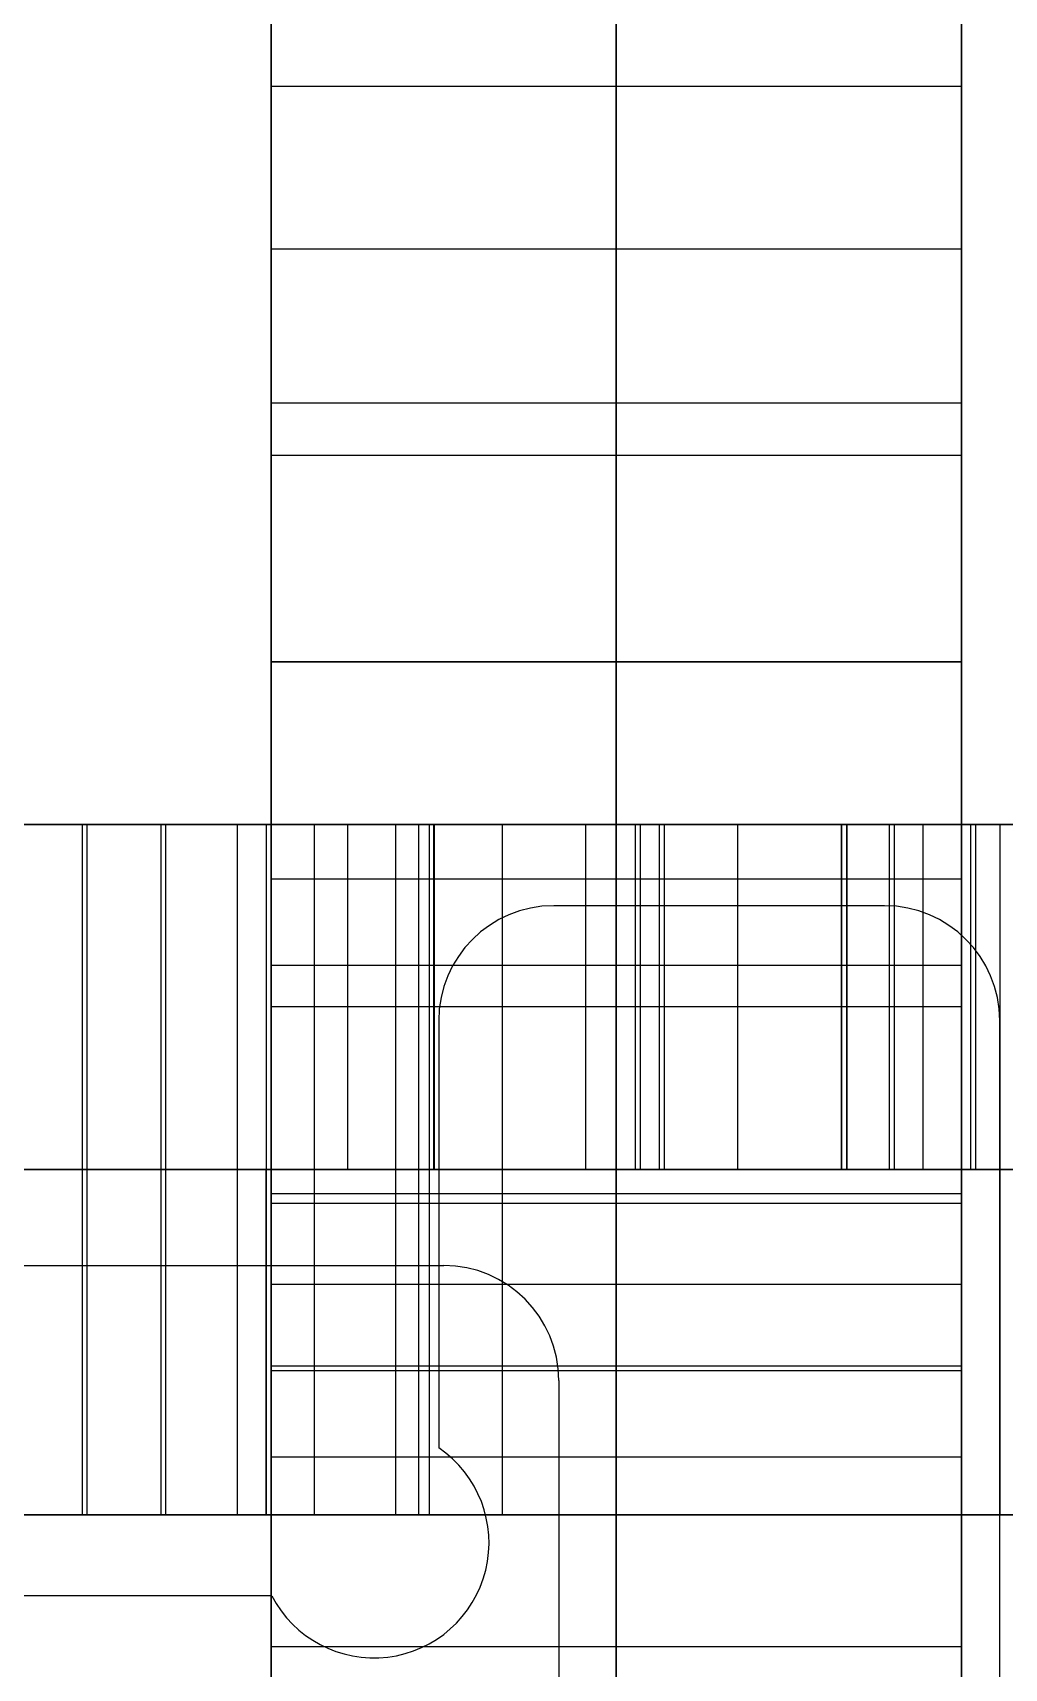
# Model space of a CAD drawing. Header units: millimetres. Extents: x -1736 to -633, y -290 to 351.
# Drawn here: x -686.95 to -661.62, y 277.99 to 320.66 of the extents above; entities that cross this region are included whole.
import ezdxf

# ---------------------------------------------------------------- set-up
doc = ezdxf.new("R2010")
doc.units = ezdxf.units.MM
doc.header["$MEASUREMENT"] = 0
doc.layers.add('The Wooden Frame', color=7, linetype='Continuous', true_color=0xd8b17e)

msp = doc.modelspace()

# ---------------------------------------------------------------- linework, layer by layer
at = {"layer": 'The Wooden Frame'}
for p, q in [((-662.736, 319.253, 168.13), (-680.736, 319.253, 168.13)), ((-662.736, 319.253, 187.374), (-680.736, 319.253, 187.374)), ((-662.736, 319.253, 388.047), (-680.736, 319.253, 388.047)), ((-662.736, 319.253, 407.291), (-680.736, 319.253, 407.291)), ((-662.736, 319.25, -34.508), (-680.736, 319.25, -34.508)), ((-662.736, 319.25, -45.273), (-680.736, 319.25, -45.273)), ((-680.736, 319.25, -45.273), (-680.736, 319.25, -34.508)), ((-662.736, 319.25, 172.372), (-680.736, 319.25, 172.372)), ((-662.736, 319.25, 183.132), (-680.736, 319.25, 183.132)), ((-680.736, 319.25, 172.372), (-680.736, 319.25, 183.132)), ((-662.736, 319.25, 392.289), (-680.736, 319.25, 392.289)), ((-662.736, 319.25, 403.049), (-680.736, 319.25, 403.049)), ((-680.736, 319.25, 392.289), (-680.736, 319.25, 403.049)), ((-662.736, 319.25, 177.752), (-680.736, 319.25, 177.752)), ((-662.736, 319.25, 397.669), (-680.736, 319.25, 397.669)), ((-671.736, 319.25, 172.372), (-671.736, 319.25, 183.132)), ((-671.736, 319.25, 392.289), (-671.736, 319.25, 403.049)), ((-662.736, 319.25, -45.273), (-662.736, 319.25, -34.508)), ((-662.736, 319.25, 172.372), (-662.736, 319.25, 183.132)), ((-662.736, 319.25, 392.289), (-662.736, 319.25, 403.049)), ((-662.736, 315.01, 168.127), (-680.736, 315.01, 168.127)), ((-680.736, 304.24, 168.127), (-680.736, 315.01, 168.127)), ((-662.736, 315.01, 187.377), (-680.736, 315.01, 187.377)), ((-680.736, 315.01, 187.377), (-680.736, 304.24, 187.377)), ((-662.736, 315.01, 388.044), (-680.736, 315.01, 388.044)), ((-680.736, 304.24, 388.044), (-680.736, 315.01, 388.044)), ((-662.736, 315.01, 407.294), (-680.736, 315.01, 407.294)), ((-680.736, 315.01, 407.294), (-680.736, 304.24, 407.294)), ((-662.736, 315.007, -30.265), (-680.736, 315.007, -30.265)), ((-680.736, 315.007, -30.265), (-680.736, 304.243, -30.265)), ((-662.736, 315.007, -49.515), (-680.736, 315.007, -49.515)), ((-680.736, 304.243, -49.515), (-680.736, 315.007, -49.515)), ((-671.736, 304.24, 168.127), (-671.736, 315.01, 168.127)), ((-671.736, 315.01, 187.377), (-671.736, 304.24, 187.377)), ((-671.736, 304.24, 388.044), (-671.736, 315.01, 388.044)), ((-671.736, 315.01, 407.294), (-671.736, 304.24, 407.294)), ((-662.736, 304.24, 168.127), (-662.736, 315.01, 168.127)), ((-662.736, 315.01, 187.377), (-662.736, 304.24, 187.377)), ((-662.736, 304.24, 388.044), (-662.736, 315.01, 388.044)), ((-662.736, 315.01, 407.294), (-662.736, 304.24, 407.294)), ((-662.736, 315.007, -30.265), (-662.736, 304.243, -30.265)), ((-662.736, 304.243, -49.515), (-662.736, 315.007, -49.515)), ((-662.736, 310.994, -9.89), (-680.736, 310.994, -9.89)), ((-680.736, 298.574, -9.89), (-680.736, 310.994, -9.89)), ((-662.736, 310.994, -69.89), (-680.736, 310.994, -69.89)), ((-680.736, 310.994, -69.89), (-680.736, 298.58, -69.89)), ((-662.736, 310.994, 425.138), (-680.736, 310.994, 425.138)), ((-680.736, 295.243, 425.138), (-680.736, 310.994, 425.138)), ((-662.736, 310.994, 365.138), (-680.736, 310.994, 365.138)), ((-680.736, 310.994, 365.138), (-680.736, 295.243, 365.138)), ((-662.736, 310.994, 209.11), (-680.736, 310.994, 209.11)), ((-680.736, 295.243, 209.11), (-680.736, 310.994, 209.11)), ((-662.736, 310.994, 149.11), (-680.736, 310.994, 149.11)), ((-680.736, 310.994, 149.11), (-680.736, 295.243, 149.11)), ((-671.736, 295.243, 425.138), (-671.736, 310.994, 425.138)), ((-671.736, 310.994, 365.138), (-671.736, 295.243, 365.138)), ((-671.736, 295.243, 209.11), (-671.736, 310.994, 209.11)), ((-671.736, 310.994, 149.11), (-671.736, 295.243, 149.11)), ((-662.736, 298.574, -9.89), (-662.736, 310.994, -9.89)), ((-662.736, 310.994, -69.89), (-662.736, 298.58, -69.89)), ((-662.736, 295.243, 425.138), (-662.736, 310.994, 425.138)), ((-662.736, 310.994, 365.138), (-662.736, 295.243, 365.138)), ((-662.736, 295.243, 209.11), (-662.736, 310.994, 209.11)), ((-662.736, 310.994, 149.11), (-662.736, 295.243, 149.11)), ((-662.736, 309.625, 168.127), (-680.736, 309.625, 168.127)), ((-662.736, 309.625, 187.377), (-680.736, 309.625, 187.377)), ((-662.736, 309.625, 388.044), (-680.736, 309.625, 388.044)), ((-662.736, 309.625, 407.294), (-680.736, 309.625, 407.294)), ((-662.736, 304.243, -30.265), (-680.736, 304.243, -30.265)), ((-662.736, 304.243, -49.515), (-680.736, 304.243, -49.515)), ((-662.736, 304.24, 168.127), (-680.736, 304.24, 168.127)), ((-662.736, 304.24, 187.377), (-680.736, 304.24, 187.377)), ((-662.736, 304.24, 388.044), (-680.736, 304.24, 388.044)), ((-662.736, 304.24, 407.294), (-680.736, 304.24, 407.294)), ((-1361.486, 300, 285.641), (-661.486, 300, 285.641)), ((-664.486, 300, 475.138), (-1358.486, 300, 475.138)), ((-992.435, 300, -208.39), (-661.736, 300, -208.39)), ((-992.435, 300, -208.39), (-661.736, 300, -208.39)), ((-648.675, 300, -474.14), (-878.027, 300, -474.14)), ((-648.675, 300, -474.14), (-878.027, 300, -474.14)), ((-636.736, 300, -758.39), (-712.681, 300, -758.39)), ((-636.736, 300, -758.39), (-712.681, 300, -758.39)), ((-693.616, 300, -207.89), (-679.616, 300, -207.89)), ((-680.866, 300, -48.89), (-687.513, 300, -48.89)), ((-685.666, 300, 108.06), (-685.666, 282, 108.06)), ((-685.539, 300, 108.089), (-685.539, 282, 108.089)), ((-683.616, 300, 103.11), (-683.616, 282, 103.11)), ((-683.488, 300, 103.141), (-683.488, 282, 103.141)), ((-681.621, 300, 423.514), (-681.621, 282, 423.514)), ((-681.62, 300, 366.761), (-681.62, 282, 366.761)), ((-681.619, 300, 207.438), (-681.619, 282, 207.438)), ((-681.618, 300, 150.685), (-681.618, 282, 150.685)), ((-680.866, 300, -13.5), (-680.866, 291, -13.5)), ((-680.866, 300, -66.278), (-680.866, 291, -66.278)), ((-680.866, 300, -13.5), (-680.866, 300, -66.278)), ((-680.866, 300, 97.548), (-680.866, 291, 97.548)), ((-680.866, 300, -207.89), (-680.866, 282, -207.89)), ((-680.866, 300, -9.265), (-680.866, 291, -9.265)), ((-680.866, 300, -39.889), (-680.866, 291, -39.889)), ((-680.866, 300, -70.515), (-680.866, 291, -70.515)), ((-680.739, 300, 421.389), (-680.739, 282, 421.389)), ((-680.739, 300, 368.886), (-680.739, 282, 368.886)), ((-680.739, 300, 421.389), (-680.739, 300, 368.886)), ((-680.739, 300, 395.137), (-680.739, 282, 395.137)), ((-680.738, 300, 425.64), (-680.738, 282, 425.64)), ((-680.738, 300, 364.637), (-680.738, 282, 364.637)), ((-680.737, 300, 205.312), (-680.737, 282, 205.312)), ((-680.737, 300, 152.809), (-680.737, 282, 152.809)), ((-680.737, 300, 205.312), (-680.737, 300, 152.809)), ((-680.737, 300, 179.061), (-680.737, 282, 179.061)), ((-662.736, 300, -34.508), (-680.736, 300, -34.508)), ((-662.736, 300, -45.273), (-680.736, 300, -45.273)), ((-680.736, 300, -34.508), (-680.736, 300, -45.273)), ((-680.736, 300, 475.138), (-680.736, 291, 475.138)), ((-680.736, 300, 97.58), (-680.736, 282, 97.58)), ((-680.736, 300, 209.563), (-680.736, 282, 209.563)), ((-680.736, 300, 148.561), (-680.736, 282, 148.561)), ((-662.736, 300, 172.372), (-680.736, 300, 172.372)), ((-680.736, 300, 183.132), (-680.736, 300, 172.372)), ((-662.736, 300, 183.132), (-680.736, 300, 183.132)), ((-662.736, 300, 392.289), (-680.736, 300, 392.289)), ((-680.736, 300, 403.049), (-680.736, 300, 392.289)), ((-662.736, 300, 403.049), (-680.736, 300, 403.049)), ((-662.736, 300, 177.752), (-680.736, 300, 177.752)), ((-662.736, 300, 397.669), (-680.736, 300, 397.669)), ((-662.736, 299.997, 168.13), (-680.736, 299.997, 168.13)), ((-662.736, 299.997, 187.374), (-680.736, 299.997, 187.374)), ((-662.736, 299.997, 388.047), (-680.736, 299.997, 388.047)), ((-662.736, 299.997, 407.291), (-680.736, 299.997, 407.291)), ((-679.616, 300, -207.89), (-679.616, 282, -207.89)), ((-678.742, 300, -71.396), (-678.742, 291, -71.396)), ((-678.741, 300, -8.383), (-678.741, 291, -8.383)), ((-677.495, 300, -207.011), (-677.495, 282, -207.011)), ((-676.895, 300, -190.169), (-676.895, 282, -190.169)), ((-676.618, 300, -70.515), (-676.618, 291, -70.515)), ((-676.618, 300, -70.515), (-665.864, 300, -70.515)), ((-664.616, 300, 96.11), (-676.616, 300, 96.11)), ((-676.616, 300, 96.11), (-676.616, 291, 96.11)), ((-676.616, 300, -204.89), (-676.616, 282, -204.89)), ((-676.616, 300, -204.89), (-676.616, 300, -194.53)), ((-676.616, 300, -194.53), (-676.616, 282, -194.53)), ((-676.616, 300, -9.265), (-676.616, 291, -9.265)), ((-665.866, 300, -9.265), (-676.616, 300, -9.265)), ((-676.616, 300, -199.71), (-676.616, 282, -199.71)), ((-676.504, 300, 425.638), (-676.504, 291, 425.638)), ((-665.725, 300, 425.638), (-676.504, 300, 425.638)), ((-676.501, 300, 364.638), (-676.501, 291, 364.638)), ((-676.501, 300, 364.638), (-665.727, 300, 364.638)), ((-676.501, 300, 209.562), (-676.501, 291, 209.562)), ((-665.722, 300, 209.562), (-676.501, 300, 209.562)), ((-676.499, 300, 148.562), (-676.499, 291, 148.562)), ((-676.499, 300, 148.562), (-665.725, 300, 148.562)), ((-676.488, 300, 96.143), (-676.488, 291, 96.143)), ((-676.488, 300, 96.143), (-664.485, 300, 96.143)), ((-674.708, 300, -758.39), (-674.708, 282, -758.39)), ((-674.708, 300, -758.39), (-674.708, 282, -758.39)), ((-672.534, 300, -189.89), (-672.534, 291, -189.89)), ((-672.534, 300, -189.89), (-664.614, 300, -189.89)), ((-672.294, 300, 96.11), (-672.294, 300, -9.265)), ((-672.294, 300, -70.515), (-672.294, 300, -189.89)), ((-671.736, 300, 183.132), (-671.736, 300, 172.372)), ((-671.736, 300, 403.049), (-671.736, 300, 392.289)), ((-671.241, 300, -9.265), (-671.241, 291, -9.265)), ((-671.241, 300, -70.515), (-671.241, 291, -70.515)), ((-671.114, 300, 364.638), (-671.114, 291, 364.638)), ((-671.114, 300, 425.638), (-671.114, 291, 425.638)), ((-671.112, 300, 148.562), (-671.112, 291, 148.562)), ((-671.112, 300, 209.562), (-671.112, 291, 209.562)), ((-670.616, 300, 96.11), (-670.616, 291, 96.11)), ((-670.487, 300, 96.143), (-670.487, 291, 96.143)), ((-668.574, 300, -189.89), (-668.574, 291, -189.89)), ((-665.866, 300, -9.265), (-665.866, 291, -9.265)), ((-665.864, 300, -70.515), (-665.864, 291, -70.515)), ((-665.727, 300, 364.638), (-665.727, 291, 364.638)), ((-665.725, 300, 425.638), (-665.725, 291, 425.638)), ((-665.725, 300, 148.562), (-665.725, 291, 148.562)), ((-665.722, 300, 209.562), (-665.722, 291, 209.562)), ((-664.616, 300, 96.11), (-664.616, 291, 96.11)), ((-664.614, 300, -189.89), (-664.614, 291, -189.89)), ((-664.486, 300, 475.138), (-664.486, 291, 475.138)), ((-664.485, 300, 96.143), (-664.485, 291, 96.143)), ((-663.741, 300, -8.383), (-663.741, 291, -8.383)), ((-663.74, 300, -71.396), (-663.74, 291, -71.396)), ((-662.736, 300, -34.508), (-662.736, 300, -45.273)), ((-662.736, 300, 183.132), (-662.736, 300, 172.372)), ((-662.736, 300, 403.049), (-662.736, 300, 392.289)), ((-662.495, 300, 95.231), (-662.495, 291, 95.231)), ((-662.364, 300, 474.26), (-662.364, 291, 474.26)), ((-661.736, 300, -208.39), (-661.736, 282, -208.39)), ((-661.736, 300, -208.39), (-661.736, 282, -208.39)), ((-662.736, 298.58, -69.89), (-680.736, 298.58, -69.89)), ((-662.736, 298.58, 425.138), (-680.736, 298.58, 425.138)), ((-662.736, 298.58, 365.138), (-680.736, 298.58, 365.138)), ((-662.736, 298.58, 209.11), (-680.736, 298.58, 209.11)), ((-662.736, 298.58, 149.11), (-680.736, 298.58, 149.11)), ((-662.736, 298.574, -9.89), (-680.736, 298.574, -9.89)), ((-664.736, 297.884, -207.89), (-673.366, 297.884, -207.89)), ((-673.366, 297.884, -207.89), (-673.366, 297.884, -189.89)), ((-664.736, 297.884, -189.89), (-673.366, 297.884, -189.89)), ((-664.736, 297.884, -207.89), (-673.366, 297.884, -207.89)), ((-673.366, 297.884, -207.89), (-673.366, 297.884, -189.89)), ((-664.736, 297.884, -189.89), (-673.366, 297.884, -189.89)), ((-664.736, 297.884, -207.89), (-664.736, 297.884, -189.89)), ((-664.736, 297.884, -207.89), (-664.736, 297.884, -189.89)), ((-662.736, 296.322, -10.521), (-680.736, 296.322, -10.521)), ((-662.736, 296.322, -69.256), (-680.736, 296.322, -69.256)), ((-662.736, 295.243, 425.138), (-680.736, 295.243, 425.138)), ((-662.736, 295.243, 365.138), (-680.736, 295.243, 365.138)), ((-662.736, 295.243, 209.11), (-680.736, 295.243, 209.11)), ((-662.736, 295.243, 149.11), (-680.736, 295.243, 149.11)), ((-676.366, 294.884, -207.89), (-676.366, 294.884, -189.89)), ((-676.366, 294.884, -207.89), (-676.366, 283.744, -207.89)), ((-676.366, 294.884, -189.89), (-676.366, 283.744, -189.89)), ((-676.366, 294.884, -207.89), (-676.366, 294.884, -189.89)), ((-676.366, 294.884, -207.89), (-676.366, 283.744, -207.89)), ((-676.366, 294.884, -189.89), (-676.366, 283.744, -189.89)), ((-661.736, 166.134, -207.89), (-661.736, 294.884, -207.89)), ((-661.736, 294.884, -207.89), (-661.736, 294.884, -189.89)), ((-661.736, 166.134, -189.89), (-661.736, 294.884, -189.89)), ((-661.736, 166.134, -207.89), (-661.736, 294.884, -207.89)), ((-661.736, 294.884, -207.89), (-661.736, 294.884, -189.89)), ((-661.736, 166.134, -189.89), (-661.736, 294.884, -189.89)), ((-1342.236, 291, 258.888), (-680.736, 291, 258.888)), ((-680.736, 291, 278.138), (-1342.236, 291, 278.138)), ((-992.435, 291, -208.39), (-661.736, 291, -208.39)), ((-992.435, 291, -208.39), (-661.736, 291, -208.39)), ((-680.736, 291, 475.138), (-974.986, 291, 475.138)), ((-636.736, 291, -758.39), (-712.681, 291, -758.39)), ((-636.736, 291, -758.39), (-712.681, 291, -758.39)), ((-693.616, 291, -207.89), (-679.616, 291, -207.89)), ((-680.866, 291, -189.89), (-680.866, 282, -189.89)), ((-680.866, 291, -189.89), (-676.616, 291, -189.89)), ((-680.866, 282, 97.548), (-680.866, 291, 97.548)), ((-680.866, 291, 97.548), (-680.866, 291, -9.265)), ((-680.866, 291, -9.265), (-680.866, 282, -9.265)), ((-680.866, 282, -70.515), (-680.866, 291, -70.515)), ((-680.866, 291, -70.515), (-680.866, 291, -189.89)), ((-680.866, 291, -13.5), (-680.866, 291, -66.278)), ((-680.866, 291, -13.5), (-680.866, 282, -13.5)), ((-680.866, 291, -66.278), (-680.866, 282, -66.278)), ((-680.866, 291, -42.426), (-680.866, 282, -42.426)), ((-680.739, 291, 421.389), (-680.739, 291, 368.886)), ((-680.737, 291, 205.312), (-680.737, 291, 152.809)), ((-662.736, 291, 93.11), (-680.736, 291, 93.11)), ((-662.736, 291, -2.313), (-680.736, 291, -2.313)), ((-680.736, 291, 93.11), (-680.736, 291, -2.313)), ((-662.736, 291, -77.47), (-680.736, 291, -77.47)), ((-662.736, 291, -186.89), (-680.736, 291, -186.89)), ((-680.736, 291, -77.47), (-680.736, 291, -186.89)), ((-680.736, 291, 258.888), (-680.736, 282, 258.888)), ((-680.736, 291, 258.888), (-680.736, 291, 209.563)), ((-680.736, 291, 278.138), (-680.736, 282, 278.138)), ((-680.736, 282, 475.138), (-680.736, 291, 475.138)), ((-664.486, 291, 475.138), (-680.736, 291, 475.138)), ((-680.736, 291, 97.58), (-680.736, 282, 97.58)), ((-680.736, 291, 475.138), (-680.736, 291, 425.642)), ((-680.736, 291, 425.642), (-680.736, 282, 425.642)), ((-680.736, 282, 364.635), (-680.736, 291, 364.635)), ((-680.736, 291, 364.635), (-680.736, 291, 278.138)), ((-680.736, 291, 209.563), (-680.736, 282, 209.563)), ((-680.736, 282, 148.561), (-680.736, 291, 148.561)), ((-680.736, 291, 148.561), (-680.736, 291, 97.58)), ((-680.736, 291, 282.641), (-661.486, 291, 282.641)), ((-662.736, 291, 472.138), (-680.736, 291, 472.138)), ((-662.736, 291, 429.381), (-680.736, 291, 429.381)), ((-680.736, 291, 472.138), (-680.736, 291, 429.381)), ((-662.736, 291, 360.896), (-680.736, 291, 360.896)), ((-662.736, 291, 213.353), (-680.736, 291, 213.353)), ((-680.736, 291, 360.896), (-680.736, 291, 278.288)), ((-662.736, 291, 144.867), (-680.736, 291, 144.867)), ((-662.736, 291, 99.11), (-680.736, 291, 99.11)), ((-680.736, 291, 144.867), (-680.736, 291, 99.11)), ((-671.736, 291, 278.288), (-680.736, 291, 278.288)), ((-680.736, 291, 258.738), (-671.736, 291, 258.738)), ((-680.736, 291, 278.288), (-680.736, 168.25, 278.288)), ((-680.736, 9, 258.738), (-680.736, 291, 258.738)), ((-680.736, 291, 258.738), (-680.736, 291, 213.353)), ((-662.736, 291, 432.718), (-680.736, 291, 432.718)), ((-662.736, 291, 425.138), (-680.736, 291, 425.138)), ((-662.736, 291, 365.138), (-680.736, 291, 365.138)), ((-662.736, 291, 357.559), (-680.736, 291, 357.559)), ((-662.736, 291, 216.689), (-680.736, 291, 216.689)), ((-662.736, 291, 209.11), (-680.736, 291, 209.11)), ((-662.736, 291, 149.11), (-680.736, 291, 149.11)), ((-662.736, 291, 141.53), (-680.736, 291, 141.53)), ((-680.736, 168.25, 285.624), (-680.736, 291, 285.624)), ((-665.864, 291, -70.515), (-676.618, 291, -70.515)), ((-664.616, 291, 96.11), (-676.616, 291, 96.11)), ((-676.616, 291, -189.89), (-676.616, 282, -189.89)), ((-676.616, 291, -9.265), (-665.866, 291, -9.265)), ((-676.616, 291, -204.89), (-676.616, 291, -194.53)), ((-676.504, 291, 425.638), (-665.725, 291, 425.638)), ((-665.727, 291, 364.638), (-676.501, 291, 364.638)), ((-676.501, 291, 209.562), (-665.722, 291, 209.562)), ((-665.725, 291, 148.562), (-676.499, 291, 148.562)), ((-676.488, 291, 96.143), (-664.485, 291, 96.143)), ((-672.534, 291, -189.89), (-664.614, 291, -189.89)), ((-671.736, 168.25, 278.288), (-671.736, 291, 278.288)), ((-671.736, 291, 278.288), (-671.736, 291, 258.738)), ((-671.736, 291, 258.738), (-671.736, 9, 258.738)), ((-671.736, 291, 472.138), (-671.736, 291, 429.381)), ((-671.736, 291, 360.896), (-671.736, 291, 278.288)), ((-671.736, 291, 258.738), (-671.736, 291, 213.353)), ((-662.736, 291, 278.138), (-671.736, 291, 278.138)), ((-662.736, 291, 258.888), (-671.736, 291, 258.888)), ((-671.736, 291, 144.867), (-671.736, 291, 99.11)), ((-671.241, 291, -70.515), (-671.241, 291, -189.89)), ((-671.241, 291, 96.11), (-671.241, 291, -9.265)), ((-662.736, 291, 93.11), (-662.736, 291, -2.313)), ((-662.736, 291, -77.47), (-662.736, 291, -186.89)), ((-662.736, 291, 472.138), (-662.736, 291, 429.381)), ((-662.736, 291, 360.896), (-662.736, 291, 213.353)), ((-662.736, 291, 144.867), (-662.736, 291, 99.11)), ((-662.736, 9, 285.624), (-662.736, 291, 285.624)), ((-662.736, 290.368, -4.566), (-680.736, 290.368, -4.566)), ((-662.736, 290.365, -75.212), (-680.736, 290.365, -75.212)), ((-662.736, 290.121, 474.26), (-680.736, 290.121, 474.26)), ((-662.736, 290.121, 96.989), (-680.736, 290.121, 96.989)), ((-1347.236, 288.5, 276.888), (-676.236, 288.5, 276.888)), ((-1347.236, 288.5, 258.888), (-676.236, 288.5, 258.888)), ((-1347.236, 288.5, 267.888), (-676.236, 288.5, 267.888)), ((-676.236, 288.5, 276.888), (-676.236, 288.5, 258.888)), ((-662.736, 288, 96.11), (-680.736, 288, 96.11)), ((-680.736, 283.5, 96.11), (-680.736, 288, 96.11)), ((-662.736, 288, -189.89), (-680.736, 288, -189.89)), ((-680.736, 288, -189.89), (-680.736, 169.588, -189.89)), ((-662.736, 288, 475.138), (-680.736, 288, 475.138)), ((-662.736, 288, 96.11), (-680.736, 288, 96.11)), ((-680.736, 288, 96.11), (-680.736, 283.5, 96.11)), ((-680.736, 168.25, 475.138), (-680.736, 288, 475.138)), ((-671.736, 12, 475.138), (-671.736, 288, 475.138)), ((-671.736, 288, 96.11), (-671.736, 283.5, 96.11)), ((-662.736, 283.5, 96.11), (-662.736, 288, 96.11)), ((-662.736, 288, -189.89), (-662.736, 169.588, -189.89)), ((-662.736, 12, 475.138), (-662.736, 288, 475.138)), ((-662.736, 288, 96.11), (-662.736, 283.5, 96.11)), ((-674.114, 287.621, 276.888), (-674.114, 287.621, 258.888)), ((-662.736, 285.87, -42.89), (-680.736, 285.87, -42.89)), ((-662.736, 285.75, 96.11), (-680.736, 285.75, 96.11)), ((-673.236, 285.5, 276.888), (-673.236, 14.5, 276.888)), ((-673.236, 285.5, 258.888), (-673.236, 14.5, 258.888)), ((-673.236, 285.5, 276.888), (-673.236, 285.5, 258.888)), ((-673.236, 285.5, 267.888), (-673.236, 14.5, 267.888)), ((-676.366, 283.744, -207.89), (-676.366, 283.744, -189.89)), ((-676.366, 283.744, -207.89), (-676.366, 283.744, -189.89)), ((-662.736, 283.5, 96.11), (-680.736, 283.5, 96.11)), ((-662.736, 283.5, 96.11), (-680.736, 283.5, 96.11)), ((-680.736, 282, 258.888), (-1342.236, 282, 258.888)), ((-1342.236, 282, 278.138), (-680.736, 282, 278.138)), ((-992.435, 282, -208.39), (-661.736, 282, -208.39)), ((-992.435, 282, -208.39), (-661.736, 282, -208.39)), ((-680.736, 282, 475.138), (-974.986, 282, 475.138)), ((-974.986, 282, 285.641), (-680.736, 282, 285.641)), ((-648.675, 282, -474.14), (-878.027, 282, -474.14)), ((-648.675, 282, -474.14), (-878.027, 282, -474.14)), ((-636.736, 282, -758.39), (-712.681, 282, -758.39)), ((-636.736, 282, -758.39), (-712.681, 282, -758.39)), ((-693.616, 282, -207.89), (-679.616, 282, -207.89)), ((-680.866, 282, -48.89), (-687.513, 282, -48.89)), ((-680.866, 282, -189.89), (-680.866, 282, -70.515)), ((-676.616, 282, -189.89), (-680.866, 282, -189.89)), ((-680.866, 282, -9.265), (-680.866, 282, 97.548)), ((-680.866, 282, -13.5), (-680.866, 282, -66.278)), ((-680.739, 282, 421.389), (-680.739, 282, 368.886)), ((-680.737, 282, 205.312), (-680.737, 282, 152.809)), ((-680.736, 282, 97.58), (-680.736, 282, 148.561)), ((-680.736, 282, 278.138), (-680.736, 282, 364.635)), ((-680.736, 282, 425.642), (-680.736, 282, 475.138)), ((-680.736, 282, 209.563), (-680.736, 282, 258.888)), ((-676.616, 282, -204.89), (-676.616, 282, -194.53)), ((-680.718, 279.884, -207.89), (-692.514, 279.884, -207.89)), ((-680.718, 279.884, -189.89), (-692.514, 279.884, -189.89)), ((-680.718, 279.884, -207.89), (-692.514, 279.884, -207.89)), ((-680.718, 279.884, -189.89), (-692.514, 279.884, -189.89)), ((-680.718, 279.884, -207.89), (-680.718, 279.884, -189.89)), ((-680.718, 279.884, -207.89), (-680.718, 279.884, -189.89)), ((-662.736, 278.55, 98.16), (-680.736, 278.55, 98.16))]:
    msp.add_line(p, q, dxfattribs=at)
at = {"layer": 'The Wooden Frame', "extrusion": (1, 0, 0)}
for centre in [(285.87, -39.89, -680.736), (285.87, -39.89, -662.736)]:
    msp.add_circle(centre, 3, dxfattribs=at)
for centre, radius, start, end in [((310.994, -39.89, -680.736), 30, 270, 90), ((310.994, 395.138, -680.736), 30, 270, 90), ((310.994, 395.138, -671.736), 30, 270, 90), ((310.994, -39.89, -662.736), 30, 270, 90), ((310.994, 395.138, -662.736), 30, 270, 90), ((317.13, 185.254, -680.736), 3, 314.9643, 134.9643), ((317.13, 405.171, -680.736), 3, 314.9643, 134.9643), ((317.13, 185.254, -671.736), 3, 314.9643, 134.9643), ((317.13, 185.254, -662.736), 3, 314.9643, 134.9643), ((317.13, 405.171, -662.736), 3, 314.9643, 134.9643), ((317.13, 170.25, -680.736), 3, 225.0357, 45.0357), ((317.13, 390.167, -680.736), 3, 225.0357, 45.0357), ((317.129, -32.387, -680.736), 3, 315, 135), ((317.13, 170.25, -662.736), 3, 225.0357, 45.0357), ((317.13, 390.167, -662.736), 3, 225.0357, 45.0357), ((317.129, -32.387, -662.736), 3, 315, 135), ((317.129, -47.394, -662.736), 3, 225, 45), ((302.121, -32.387, -680.736), 3, 45, 225), ((302.121, -47.394, -680.736), 3, 135, 315), ((302.12, 170.25, -680.736), 3, 134.9643, 314.9643), ((302.12, 185.254, -680.736), 3, 45.0357, 225.0357), ((302.12, 390.167, -680.736), 3, 134.9643, 314.9643), ((302.12, 405.171, -680.736), 3, 45.0357, 225.0357), ((302.12, 170.25, -671.736), 3, 134.9643, 314.9643), ((302.12, 185.254, -671.736), 3, 45.0357, 225.0357), ((302.12, 390.167, -671.736), 3, 134.9643, 314.9643), ((302.12, 405.171, -671.736), 3, 45.0357, 225.0357), ((302.121, -32.387, -662.736), 3, 45, 225), ((302.121, -47.394, -662.736), 3, 135, 315), ((302.12, 170.25, -662.736), 3, 134.9643, 314.9643), ((302.12, 185.254, -662.736), 3, 45.0357, 225.0357), ((302.12, 390.167, -662.736), 3, 134.9643, 314.9643), ((302.12, 405.171, -662.736), 3, 45.0357, 225.0357), ((298.58, -65.557, -680.736), 4.333, 238.6003, 270), ((298.58, -65.557, -662.736), 4.333, 238.6003, 270), ((298.574, -14.223, -662.736), 4.333, 90, 121.3073), ((294.07, -6.819, -680.736), 4.333, 148.6761, 301.3073), ((294.064, -72.954, -680.736), 4.333, 58.6003, 211.3997), ((294.07, -6.819, -662.736), 4.333, 148.6761, 301.3073), ((294.064, -72.954, -662.736), 4.333, 58.6003, 211.3997), ((293.121, 427.26, -680.736), 3, 135, 315), ((293.121, 363.017, -680.736), 3, 45, 225), ((293.121, 211.231, -680.736), 3, 135, 315), ((293.121, 146.989, -680.736), 3, 45, 225), ((293.121, 427.26, -671.736), 3, 135, 315), ((293.121, 363.017, -671.736), 3, 45, 225), ((293.121, 211.231, -671.736), 3, 135, 315), ((293.121, 146.989, -671.736), 3, 45, 225), ((293.121, 427.26, -662.736), 3, 135, 315), ((293.121, 363.017, -662.736), 3, 45, 225), ((293.121, 211.231, -662.736), 3, 135, 315), ((293.121, 146.989, -662.736), 3, 45, 225), ((288, 93.11, -680.736), 3, 360, 90), ((288, -186.89, -680.736), 3, 270, 360), ((288, 472.138, -680.736), 3, 0, 90), ((288, 99.11, -671.736), 3, 270, 360), ((288, 93.11, -662.736), 3, 360, 90), ((286.667, -2.313, -662.736), 4.333, 328.6761, 360), ((288, -186.89, -662.736), 3, 270, 360), ((283.5, 103.11, -680.736), 7, 180, 270), ((283.5, 103.11, -662.736), 7, 180, 270), ((283.5, 103.11, -662.736), 7, 180.0001, 270)]:
    msp.add_arc(centre, radius, start, end, dxfattribs=at)
at = {"layer": 'The Wooden Frame', "extrusion": (1, -3.78956e-15, 0)}
msp.add_arc((310.994, 179.11, -680.736), 30, 270, 90, dxfattribs=at)
at = {"layer": 'The Wooden Frame', "extrusion": (1, 3.78956e-15, 0)}
for centre in [(310.994, 179.11, -671.736), (310.994, 179.11, -662.736)]:
    msp.add_arc(centre, 30, 270, 90, dxfattribs=at)
at = {"layer": 'The Wooden Frame', "extrusion": (1, 5.36258e-14, 5.35591e-14)}
msp.add_arc((317.13, 405.171, -671.736), 3, 314.9643, 134.9643, dxfattribs=at)
at = {"layer": 'The Wooden Frame', "extrusion": (1, -2.67962e-14, 2.67962e-14)}
msp.add_arc((317.129, -47.394, -680.736), 3, 225, 45, dxfattribs=at)
at = {"layer": 'The Wooden Frame', "extrusion": (1, 5.36258e-14, -5.35591e-14)}
for centre in [(317.13, 170.25, -671.736), (317.13, 390.167, -671.736)]:
    msp.add_arc(centre, 3, 225.0357, 45.0357, dxfattribs=at)
at = {"layer": 'The Wooden Frame', "extrusion": (-5.88138e-14, 1, -5.88138e-14)}
for centre in [(690.616, 103.11, 300), (690.616, 103.11, 282)]:
    msp.add_arc(centre, 7, 90, 180, dxfattribs=at)
at = {"layer": 'The Wooden Frame', "extrusion": (-1.96096e-14, 1, -1.96168e-14)}
for centre in [(690.488, 103.138, 300), (690.488, 103.138, 291), (690.488, 103.138, 282)]:
    msp.add_arc(centre, 7, 90, 179.9792, dxfattribs=at)
at = {"layer": 'The Wooden Frame', "extrusion": (-1.96049e-14, 1, -1.96049e-14)}
msp.add_arc((676.616, 103.11, 300), 7, 270, 0, dxfattribs=at)
at = {"layer": 'The Wooden Frame', "extrusion": (-1.96099e-14, 1, -1.9617e-14)}
for centre in [(676.488, 103.143, 300), (676.488, 103.143, 291)]:
    msp.add_arc(centre, 7, 270, 359.9792, dxfattribs=at)
at = {"layer": 'The Wooden Frame', "extrusion": (0, 1, 0)}
for centre, radius, start, end in [((678.742, -68.396, 300), 3, 224.9324, 44.9324), ((678.621, 423.514, 300), 3, 314.9045, 134.9045), ((678.619, 207.437, 300), 3, 314.9045, 134.9045), ((674.575, -192.21, 300), 3.09, 311.3414, 131.3414), ((663.741, -11.383, 300), 3, 44.9005, 224.9005), ((663.74, -68.396, 300), 3, 135.0676, 315.0676), ((663.608, 366.762, 300), 3, 134.9694, 314.9363), ((663.606, 150.686, 300), 3, 134.9694, 314.9363), ((664.616, 93.11, 300), 3, 90, 180), ((664.485, 99.143, 300), 3, 180, 270), ((678.619, 207.437, 291), 3, 314.9045, 134.9045), ((678.618, 150.686, 291), 3, 225.0637, 45.0637), ((679.616, -204.89, 291), 3, 180, 270), ((664.614, -186.89, 291), 3, 180, 270), ((664.485, 99.143, 291), 3, 180, 270), ((661.736, -210.39, 282), 2, 90, 169.6952), ((661.736, -210.39, 282), 2, 90, 169.6952)]:
    msp.add_arc(centre, radius, start, end, dxfattribs=at)
at = {"layer": 'The Wooden Frame', "extrusion": (-1.33748e-14, 1, 1.34214e-14)}
msp.add_arc((678.741, -11.383, 300), 3, 315.0995, 135.0995, dxfattribs=at)
at = {"layer": 'The Wooden Frame', "extrusion": (1.3413e-14, 1, 1.33832e-14)}
for centre in [(678.62, 366.762, 300), (678.618, 150.686, 300)]:
    msp.add_arc(centre, 3, 225.0637, 45.0637, dxfattribs=at)
at = {"layer": 'The Wooden Frame', "extrusion": (9.14881e-14, 1, -9.14881e-14)}
msp.add_arc((679.616, -204.89, 300), 3, 180, 270, dxfattribs=at)
at = {"layer": 'The Wooden Frame', "extrusion": (-1.34204e-14, 1, -1.33757e-14)}
for centre in [(663.607, 423.514, 300), (663.605, 207.437, 300)]:
    msp.add_arc(centre, 3, 45.0954, 225.0957, dxfattribs=at)
at = {"layer": 'The Wooden Frame', "extrusion": (-1.37232e-13, 1, 1.37232e-13)}
msp.add_arc((664.614, -186.89, 300), 3, 180, 270, dxfattribs=at)
at = {"layer": 'The Wooden Frame', "extrusion": (-9.14881e-14, 1, -9.14881e-14)}
for centre in [(664.486, 472.138, 300), (664.486, 472.138, 291)]:
    msp.add_arc(centre, 3, 90, 180, dxfattribs=at)
at = {"layer": 'The Wooden Frame', "extrusion": (-1.56825e-13, 1, -1.87909e-13)}
msp.add_arc((661.736, -210.39, 300), 2, 90, 169.6952, dxfattribs=at)
msp.add_arc((661.736, -210.39, 300), 2, 90, 169.6952, dxfattribs=at)
at = {"layer": 'The Wooden Frame', "extrusion": (1, -1.90859e-13, 6.81118e-13)}
msp.add_arc((298.574, -14.223, -680.736), 4.333, 90, 121.3073, dxfattribs=at)
at = {"layer": 'The Wooden Frame'}
for centre, start, end in [((-673.366, 294.884, -207.89), 90, 180), ((-673.366, 294.884, -189.89), 90, 180), ((-673.366, 294.884, -207.89), 90, 180), ((-673.366, 294.884, -189.89), 90, 180), ((-664.736, 294.884, -207.89), 0, 90), ((-664.736, 294.884, -189.89), 0, 90), ((-664.736, 294.884, -207.89), 0, 90), ((-664.736, 294.884, -189.89), 0, 90), ((-676.236, 285.5, 276.888), 0, 90), ((-676.236, 285.5, 258.888), 0, 90), ((-676.236, 285.5, 267.888), 0, 90), ((-678.054, 281.264, -207.89), 207.3981, 55.7482), ((-678.054, 281.264, -189.89), 207.3981, 55.7482), ((-678.054, 281.264, -207.89), 207.3981, 55.7482), ((-678.054, 281.264, -189.89), 207.3981, 55.7482)]:
    msp.add_arc(centre, 3, start, end, dxfattribs=at)
at = {"layer": 'The Wooden Frame', "extrusion": (-7.84184e-14, 1, -7.84184e-14)}
msp.add_arc((690.616, 103.11, 291), 7, 90, 180, dxfattribs=at)
at = {"layer": 'The Wooden Frame', "extrusion": (-2.1084e-13, 1, -1.04241e-13)}
msp.add_arc((676.616, 103.11, 291), 7, 307.3836, 0, dxfattribs=at)
at = {"layer": 'The Wooden Frame', "extrusion": (-9.7316e-14, 1, 1.34146e-14)}
msp.add_arc((678.742, -68.396, 291), 3, 315.0683, 44.9324, dxfattribs=at)
at = {"layer": 'The Wooden Frame', "extrusion": (-6.49647e-14, 1, -3.19814e-19)}
msp.add_arc((678.741, -11.383, 291), 3, 315.0995, 44.9, dxfattribs=at)
at = {"layer": 'The Wooden Frame', "extrusion": (6.43008e-14, 1, -5.4566e-17)}
msp.add_arc((678.621, 423.514, 291), 3, 314.9045, 45.1928, dxfattribs=at)
at = {"layer": 'The Wooden Frame', "extrusion": (-2.68688e-17, 1, 2.67438e-14)}
msp.add_arc((678.62, 366.762, 291), 3, 314.839, 45.0637, dxfattribs=at)
at = {"layer": 'The Wooden Frame', "extrusion": (-9.8682e-14, 1, -2.91681e-13)}
msp.add_arc((676.616, 103.11, 291), 7, 270, 307.3836, dxfattribs=at)
at = {"layer": 'The Wooden Frame', "extrusion": (-3.17137e-19, 1, 6.44208e-14)}
msp.add_arc((678.741, -11.383, 291), 3, 44.9, 135.0995, dxfattribs=at)
at = {"layer": 'The Wooden Frame', "extrusion": (-2.67641e-14, 1, 6.45074e-14)}
msp.add_arc((678.742, -68.396, 291), 3, 224.9324, 315.0683, dxfattribs=at)
at = {"layer": 'The Wooden Frame', "extrusion": (1, -6.80373e-13, 1.90756e-13)}
msp.add_arc((286.667, -2.313, -680.736), 4.333, 328.6761, 360, dxfattribs=at)
at = {"layer": 'The Wooden Frame', "extrusion": (1, 6.76984e-13, 1.9029e-13)}
for centre in [(286.667, -77.47, -680.736), (286.667, -77.47, -662.736)]:
    msp.add_arc(centre, 4.333, 360, 31.3997, dxfattribs=at)
at = {"layer": 'The Wooden Frame', "extrusion": (-3.0759e-13, 1, -7.91067e-13)}
msp.add_arc((676.488, 103.143, 291), 7, 270, 307.3586, dxfattribs=at)
at = {"layer": 'The Wooden Frame', "extrusion": (8.05364e-14, 1, -6.51814e-14)}
msp.add_arc((678.621, 423.514, 291), 3, 45.1928, 134.9045, dxfattribs=at)
at = {"layer": 'The Wooden Frame', "extrusion": (1.20793e-13, 1, 3.26419e-14)}
msp.add_arc((678.62, 366.762, 291), 3, 225.0637, 314.839, dxfattribs=at)
at = {"layer": 'The Wooden Frame', "extrusion": (-5.36979e-14, 1, 1.59788e-17)}
msp.add_arc((678.619, 207.437, 291), 3, 45.1292, 134.9045, dxfattribs=at)
at = {"layer": 'The Wooden Frame', "extrusion": (8.04829e-14, 1, 6.4936e-14)}
msp.add_arc((678.618, 150.686, 291), 3, 225.0637, 314.9026, dxfattribs=at)
at = {"layer": 'The Wooden Frame', "extrusion": (1, -9.14881e-14, 9.14881e-14)}
msp.add_arc((288, 99.11, -680.736), 3, 270, 360, dxfattribs=at)
at = {"layer": 'The Wooden Frame', "extrusion": (-2.67706e-14, 1, 1.22507e-14)}
msp.add_arc((674.575, -192.21, 291), 3.09, 311.3414, 48.6586, dxfattribs=at)
at = {"layer": 'The Wooden Frame', "extrusion": (-1.94941e-13, 1, 4.50069e-13)}
msp.add_arc((674.575, -192.21, 291), 3.09, 48.6586, 131.3414, dxfattribs=at)
at = {"layer": 'The Wooden Frame', "extrusion": (1, 9.14881e-14, 9.14881e-14)}
for centre in [(288, 472.138, -671.736), (288, 472.138, -662.736)]:
    msp.add_arc(centre, 3, 0, 90, dxfattribs=at)
at = {"layer": 'The Wooden Frame', "extrusion": (-1.33749e-14, 1, 3.22108e-14)}
msp.add_arc((663.741, -11.383, 291), 3, 44.9005, 135.0995, dxfattribs=at)
at = {"layer": 'The Wooden Frame', "extrusion": (9.36774e-14, 1, 6.77337e-13)}
msp.add_arc((663.74, -68.396, 291), 3, 224.9326, 315.0676, dxfattribs=at)
at = {"layer": 'The Wooden Frame', "extrusion": (8.77529e-14, 1, 1.5561e-13)}
msp.add_arc((663.608, 366.762, 291), 3, 222.1945, 314.9363, dxfattribs=at)
at = {"layer": 'The Wooden Frame', "extrusion": (1.09386e-13, 1, -3.40177e-13)}
msp.add_arc((663.607, 423.514, 291), 3, 45.0955, 137.7719, dxfattribs=at)
at = {"layer": 'The Wooden Frame', "extrusion": (-6.17098e-14, 1, -1.54959e-13)}
msp.add_arc((663.606, 150.686, 291), 3, 222.2616, 314.9363, dxfattribs=at)
at = {"layer": 'The Wooden Frame', "extrusion": (4.93942e-14, 1, -1.2413e-13)}
msp.add_arc((663.605, 207.437, 291), 3, 45.0955, 137.7049, dxfattribs=at)
at = {"layer": 'The Wooden Frame', "extrusion": (9.14881e-14, 1, 9.14881e-14)}
msp.add_arc((664.616, 93.11, 291), 3, 90, 180, dxfattribs=at)
at = {"layer": 'The Wooden Frame', "extrusion": (-1.59109e-15, 1, 1.39702e-13)}
msp.add_arc((664.614, -186.89, 291), 3, 182.247, 270, dxfattribs=at)
at = {"layer": 'The Wooden Frame', "extrusion": (1, 9.14881e-14, -9.14881e-14)}
msp.add_arc((288, 99.11, -662.736), 3, 270, 360, dxfattribs=at)
at = {"layer": 'The Wooden Frame', "extrusion": (-7.84124e-14, 1, -9.39547e-14)}
msp.add_arc((661.736, -210.39, 291), 2, 90, 169.6952, dxfattribs=at)
msp.add_arc((661.736, -210.39, 291), 2, 90, 169.6952, dxfattribs=at)
at = {"layer": 'The Wooden Frame', "extrusion": (1, 3.92092e-14, 3.92093e-14)}
for centre in [(283.5, 103.11, -680.736), (283.5, 103.11, -671.736)]:
    msp.add_arc(centre, 7, 180.0001, 270, dxfattribs=at)
at = {"layer": 'The Wooden Frame', "extrusion": (-2.72999e-13, 1, -1.55413e-13)}
msp.add_arc((676.616, 103.11, 282), 7, 307.3836, 0, dxfattribs=at)
at = {"layer": 'The Wooden Frame', "extrusion": (1.87827e-13, 1, 6.2294e-14)}
msp.add_arc((676.488, 103.143, 282), 7, 307.3586, 359.9792, dxfattribs=at)
at = {"layer": 'The Wooden Frame', "extrusion": (-1.12411e-18, 1, -1.07312e-13)}
msp.add_arc((678.742, -68.396, 282), 3, 315.0681, 44.9323, dxfattribs=at)
at = {"layer": 'The Wooden Frame', "extrusion": (-1.94893e-13, 1, -8.05294e-14)}
msp.add_arc((678.741, -11.383, 282), 3, 315.0996, 44.9005, dxfattribs=at)
at = {"layer": 'The Wooden Frame', "extrusion": (1.60819e-13, 1, 6.66863e-14)}
msp.add_arc((678.621, 423.514, 282), 3, 314.9045, 45.1928, dxfattribs=at)
at = {"layer": 'The Wooden Frame', "extrusion": (1.288e-13, 1, -2.66345e-14)}
msp.add_arc((678.62, 366.762, 282), 3, 314.839, 45.0637, dxfattribs=at)
at = {"layer": 'The Wooden Frame', "extrusion": (9.65919e-14, 1, 4.00873e-14)}
msp.add_arc((678.619, 207.437, 282), 3, 314.9045, 45.1292, dxfattribs=at)
at = {"layer": 'The Wooden Frame', "extrusion": (-1.28954e-13, 1, 2.67207e-14)}
msp.add_arc((678.618, 150.686, 282), 3, 314.9026, 45.0637, dxfattribs=at)
at = {"layer": 'The Wooden Frame', "extrusion": (-4.57441e-14, 1, 4.57441e-14)}
msp.add_arc((679.616, -204.89, 282), 3, 180, 270, dxfattribs=at)
at = {"layer": 'The Wooden Frame', "extrusion": (1.10364e-13, 1, 7.35044e-14)}
msp.add_arc((674.575, -192.21, 282), 3.09, 311.3414, 48.6586, dxfattribs=at)

doc.saveas('drawing.dxf')
